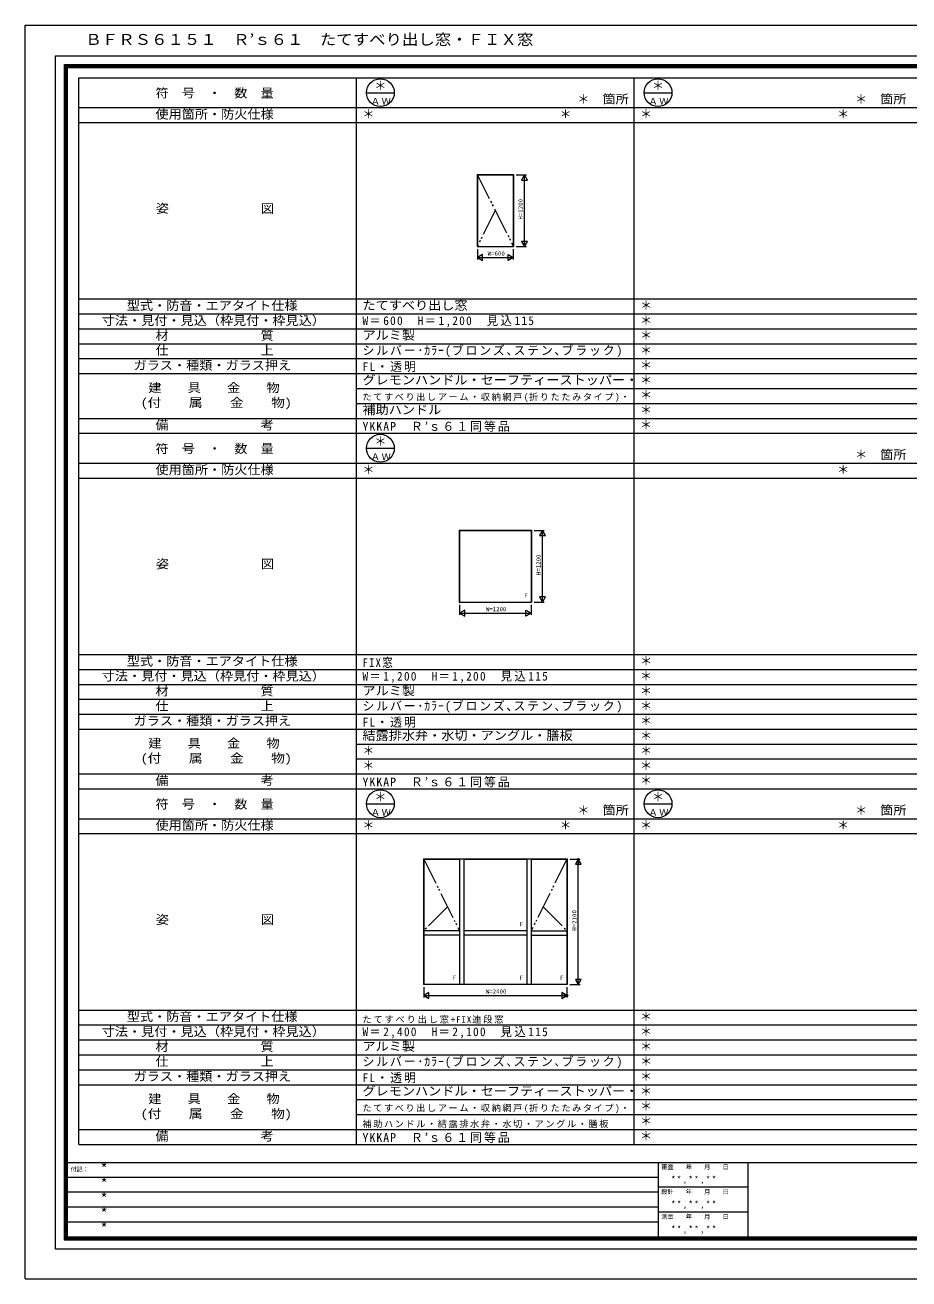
# Model space of a CAD drawing. Units: millimetres, scale not verified. Extents: x -14850 to 14850, y -10500 to 10500.
# Drawn here: x -14850 to -49, y -10500 to 10500 of the extents above; entities that cross this region are included whole.
import ezdxf
from ezdxf.enums import TextEntityAlignment as Align

# ---------------------------------------------------------------- set-up
doc = ezdxf.new("R2010")
doc.units = ezdxf.units.MM
doc.header["$LTSCALE"] = 50
doc.header["$PDMODE"] = 32
doc.header["$PDSIZE"] = 25
doc.linetypes.add('DOUBLE_CHAIN2', pattern=[12.8, 9, -1, 0.6, -0.6, 0.6, -1])
doc.layers.add('0-0_0', color=7, linetype='Continuous')
for name, color, linetype, lineweight in [('0-1_USER1', 7, 'Continuous', 9), ('0-2_YKK_ZWAK', 4, 'Continuous', 9), ('0-3_YKK_11', 2, 'Continuous', 9)]:
    doc.layers.add(name, color=color, linetype=linetype, lineweight=lineweight)
doc.styles.add('ＭＳ ゴシック', font='')
doc.styles.get('ＭＳ ゴシック').set_extended_font_data('MS Gothic')

msp = doc.modelspace()

# ---------------------------------------------------------------- linework, layer by layer
at = {"layer": '0-1_USER1'}
for p, q in [((-14850, 10500), (14850, 10500)), ((-14850, -10500), (-14850, 10500)), ((-14340.23, 9987.41), (14340.79, 9987.41)), ((-14340.23, -9999.25), (-14340.23, 9987.41)), ((-14190.23, 9837.97), (14190.23, 9837.97)), ((-14190.23, -9849.81), (-14190.23, 9837.97)), ((-14177.82, 9825.57), (14177.82, 9825.57)), ((-14177.82, -9837.41), (-14177.82, 9825.57)), ((-14164.85, 9812.59), (14165.42, 9812.59)), ((-14164.85, -9825), (-14164.85, 9812.59)), ((-14152.44, 9799.62), (14152.45, 9799.62)), ((-14152.44, -9812.03), (-14152.44, 9799.62)), ((-14140.04, 9787.22), (14140.04, 9787.22)), ((-14140.04, -9799.06), (-14140.04, 9787.22)), ((-13949.96, 9617.94), (13950.04, 9617.94)), ((-13949.96, -8247.06), (-13949.96, 9617.94)), ((-9299.96, -8247.06), (-9299.96, 9617.94)), ((-4649.96, -8247.06), (-4649.96, 9617.94)), ((-9133.29, 9367.94), (-8666.63, 9367.94)), ((-4483.29, 9367.94), (-4016.63, 9367.94)), ((-13949.96, 9117.94), (13950.04, 9117.94)), ((-13949.96, 8867.94), (13950.04, 8867.94)), ((-13949.96, 5912.94), (13950.04, 5912.94)), ((-13949.96, 5662.94), (13950.04, 5662.94)), ((-13949.96, 5412.94), (13950.04, 5412.94)), ((-13949.96, 5162.94), (13950.04, 5162.94)), ((-13949.96, 4912.94), (13950.04, 4912.94)), ((-13949.96, 4662.94), (13950.04, 4662.94)), ((-9299.96, 4412.94), (13950.04, 4412.94)), ((-9299.96, 4162.94), (13950.04, 4162.94)), ((-13949.96, 3912.94), (13950.04, 3912.94)), ((-13949.96, 3662.94), (13950.04, 3662.94)), ((-9133.29, 3412.94), (-8666.63, 3412.94)), ((-13949.96, 3162.94), (13950.04, 3162.94)), ((-13949.96, 2912.94), (13950.04, 2912.94)), ((-13949.96, -42.06), (13950.04, -42.06)), ((-13949.96, -292.06), (13950.04, -292.06)), ((-13949.96, -542.06), (13950.04, -542.06)), ((-13949.96, -792.06), (13950.04, -792.06)), ((-13949.96, -1042.06), (13950.04, -1042.06)), ((-13949.96, -1292.06), (13950.04, -1292.06)), ((-9299.96, -1542.06), (13950.04, -1542.06)), ((-9299.96, -1792.06), (13950.04, -1792.06)), ((-13949.96, -2042.06), (13950.04, -2042.06)), ((-13949.96, -2292.06), (13950.04, -2292.06)), ((-9133.29, -2542.06), (-8666.63, -2542.06)), ((-4483.29, -2542.06), (-4016.63, -2542.06)), ((-13949.96, -2792.06), (13950.04, -2792.06)), ((-13949.96, -3042.06), (13950.04, -3042.06)), ((-13949.96, -5997.06), (13950.04, -5997.06)), ((-13949.96, -6247.06), (13950.04, -6247.06)), ((-13949.96, -6497.06), (13950.04, -6497.06)), ((-13949.96, -6747.06), (13950.04, -6747.06)), ((-13949.96, -6997.06), (13950.04, -6997.06)), ((-13949.96, -7247.06), (13950.04, -7247.06)), ((-9299.96, -7497.06), (13950.04, -7497.06)), ((-9299.96, -7747.06), (13950.04, -7747.06)), ((-13949.96, -7997.06), (13950.04, -7997.06)), ((-13949.96, -8247.06), (13950.04, -8247.06)), ((-14190.23, -8550.56), (14190.23, -8550.56)), ((-4245.68, -8550.56), (-4245.68, -9849.81)), ((-2746.8, -8550.56), (-2746.8, -9849.81)), ((-4245.68, -8798.68), (-14190.23, -8798.68)), ((-2746.8, -8965.6), (-4245.68, -8965.6)), ((-4245.68, -9049.62), (-14190.23, -9049.62)), ((-4245.68, -9299.44), (-14190.23, -9299.44)), ((-2746.8, -9382.33), (-4245.68, -9382.33)), ((-4245.68, -9549.25), (-14190.23, -9549.25)), ((14190.23, -9849.81), (-14190.23, -9849.81)), ((14177.82, -9837.41), (-14177.82, -9837.41)), ((14165.42, -9825), (-14164.85, -9825)), ((14152.45, -9812.03), (-14152.44, -9812.03)), ((14140.04, -9799.06), (-14140.04, -9799.06)), ((14340.79, -9999.25), (-14340.23, -9999.25)), ((-14850, -10500), (14850, -10500))]:
    msp.add_line(p, q, dxfattribs=at)
for centre in [(-8899.96, 9367.94), (-4249.96, 9367.94), (-8899.96, 3412.94), (-8899.96, -2542.06), (-4249.96, -2542.06)]:
    msp.add_circle(centre, 233.33, dxfattribs=at)
at = {"layer": '0-2_YKK_ZWAK'}
for p, q in [((-7279.96, 7995.44), (-6669.96, 7995.44)), ((-7279.96, 7995.44), (-7279.96, 6790.43)), ((-7274.96, 7990.44), (-6674.96, 7990.44)), ((-7274.96, 7990.44), (-7274.96, 6790.43)), ((-6674.96, 7990.44), (-6674.96, 6790.43)), ((-6669.96, 7995.44), (-6669.96, 6790.43)), ((-7279.96, 6790.43), (-6669.96, 6790.43)), ((-7579.96, 2040.44), (-6369.96, 2040.44)), ((-7579.96, 2040.44), (-7579.96, 835.44)), ((-7574.96, 2035.44), (-6374.96, 2035.44)), ((-7574.96, 2035.44), (-7574.96, 835.44)), ((-6374.96, 2035.44), (-6374.96, 835.44)), ((-6369.96, 2040.44), (-6369.96, 835.44)), ((-7579.96, 835.44), (-6369.96, 835.44)), ((-8179.96, -3464.56), (-5769.96, -3464.56)), ((-8179.96, -3464.56), (-8179.96, -5569.56)), ((-8174.96, -3464.56), (-8174.96, -5569.56)), ((-8174.96, -3469.56), (-7574.96, -3469.56)), ((-7574.96, -3464.56), (-7574.96, -5569.56)), ((-7499.96, -3464.56), (-7499.96, -5569.56)), ((-7499.96, -3469.56), (-6449.96, -3469.56)), ((-6449.96, -3464.56), (-6449.96, -5569.56)), ((-6374.96, -3464.56), (-6374.96, -5569.56)), ((-6374.96, -3469.56), (-5774.96, -3469.56)), ((-5774.96, -3464.56), (-5774.96, -5569.56)), ((-5769.96, -3464.56), (-5769.96, -5569.56)), ((-7574.96, -4669.56), (-8174.96, -4669.56)), ((-7574.96, -4744.56), (-8174.96, -4744.56)), ((-6449.96, -4669.56), (-7499.96, -4669.56)), ((-6449.96, -4744.56), (-7499.96, -4744.56)), ((-6374.96, -4669.56), (-5774.96, -4669.56)), ((-6374.96, -4744.56), (-5774.96, -4744.56)), ((-5769.96, -5569.56), (-8179.96, -5569.56))]:
    msp.add_line(p, q, dxfattribs=at)
at = {"layer": '0-2_YKK_ZWAK', "linetype": 'DOUBLE_CHAIN2'}
for p, q in [((-7279.96, 7995.44), (-6669.96, 6790.43)), ((-6974.96, 7392.94), (-7279.96, 6790.43)), ((-8174.96, -3469.56), (-7574.96, -4669.56)), ((-5774.96, -3469.56), (-6374.96, -4669.56)), ((-7774.41, -4270.67), (-8179.96, -4674.54)), ((-6175.51, -4270.67), (-5774.96, -4669.56))]:
    msp.add_line(p, q, dxfattribs=at)
at = {"layer": '0-3_YKK_11'}
for p, q in [((-6624.96, 7990.44), (-6454.96, 7990.44)), ((-6484.96, 6790.43), (-6484.96, 7990.44)), ((-7274.96, 6745.44), (-7274.96, 6575.44)), ((-6674.96, 6745.44), (-6674.96, 6575.44)), ((-6674.96, 6745.44), (-6674.96, 6575.44)), ((-6624.96, 6790.43), (-6454.96, 6790.43)), ((-6534.96, 6877.04), (-6484.96, 6790.43)), ((-6434.96, 6877.04), (-6534.96, 6877.04)), ((-6484.96, 6790.43), (-6434.96, 6877.04)), ((-7188.36, 6655.44), (-7274.96, 6605.44)), ((-7273.96, 6605.44), (-6675.96, 6605.44)), ((-6761.56, 6655.44), (-6674.96, 6605.44)), ((-6324.96, 2035.44), (-6154.96, 2035.44)), ((-6184.96, 2035.44), (-6234.96, 1948.83)), ((-6234.96, 1948.83), (-6134.96, 1948.83)), ((-6184.96, 835.44), (-6184.96, 2035.44)), ((-6134.96, 1948.83), (-6184.96, 2035.44)), ((-7574.96, 790.44), (-7574.96, 620.44)), ((-7574.96, 650.44), (-7474.96, 650.44)), ((-7573.96, 650.44), (-6375.96, 650.44)), ((-7488.36, 600.44), (-7488.36, 700.44)), ((-6374.96, 790.44), (-6374.96, 620.44)), ((-6324.96, 835.44), (-6154.96, 835.44)), ((-5724.96, -3469.56), (-5554.96, -3469.56)), ((-5584.96, -3469.56), (-5634.96, -3556.17)), ((-5634.96, -3556.17), (-5534.96, -3556.17)), ((-5534.96, -3556.17), (-5584.96, -3469.56)), ((-5584.96, -3469.56), (-5584.96, -3569.56)), ((-5584.96, -5568.56), (-5584.96, -3470.56)), ((-8174.96, -5614.56), (-8174.96, -5784.56)), ((-5774.96, -5614.56), (-5774.96, -5784.56)), ((-5724.96, -5569.56), (-5554.96, -5569.56)), ((-5534.96, -5482.96), (-5634.96, -5482.96)), ((-5634.96, -5482.96), (-5584.96, -5569.56)), ((-5584.96, -5569.56), (-5584.96, -5469.56)), ((-5584.96, -5569.56), (-5534.96, -5482.96)), ((-8088.36, -5704.56), (-8174.96, -5754.56)), ((-8174.96, -5754.56), (-8088.36, -5804.56)), ((-8174.96, -5754.56), (-8074.96, -5754.56)), ((-8173.96, -5754.56), (-5775.96, -5754.56)), ((-8088.36, -5804.56), (-8088.36, -5704.56))]:
    msp.add_line(p, q, dxfattribs=at)
for points in [[(-6534.96, 7903.83), (-6434.96, 7903.83), (-6484.96, 7990.44)], [(-6184.96, 835.44), (-6134.96, 922.04), (-6234.96, 922.04)], [(-6461.56, 700.44), (-6374.96, 650.44), (-6461.56, 600.44)]]:
    msp.add_lwpolyline(points, close=True, dxfattribs=at)
for points in [[(-7274.96, 6605.44), (-7188.36, 6555.44), (-7188.36, 6655.44)], [(-6674.96, 6605.44), (-6761.56, 6555.44), (-6761.56, 6655.44)], [(-7488.36, 700.44), (-7574.96, 650.44), (-7488.36, 600.44)], [(-5861.56, -5804.56), (-5774.96, -5754.56), (-5874.96, -5754.56)], [(-5774.96, -5754.56), (-5861.56, -5704.56), (-5861.56, -5804.56)]]:
    msp.add_lwpolyline(points, dxfattribs=at)
for p in [(-5584.96, -3469.56), (-5774.96, -5754.56)]:
    msp.add_point(p, dxfattribs=at)

# ---------------------------------------------------------------- texts
at = {"layer": '0-0_0', "color": 3, "style": 'ＭＳ ゴシック', "width": 1.1}
msp.add_text('ＢＦＲＳ６１５１\u3000Ｒ’ｓ６１\u3000たてすべり出し窓・ＦＩＸ窓', height=183.3, dxfattribs=at).set_placement((-13840.22, 10112.41), align=Align.BOTTOM_LEFT)
at = {"layer": '0-0_0', "style": 'ＭＳ ゴシック'}
for p in [(-8999.96, 9367.94), (-4349.96, 9367.94), (-5599.96, 9142.94), (-949.96, 9142.94), (-9199.96, 8892.94), (-5899.96, 8892.94), (-4549.96, 8892.94), (-1249.96, 8892.94), (-4549.96, 5687.94), (-4549.96, 5437.94), (-4549.96, 5187.94), (-4549.96, 4937.94), (-4549.96, 4687.94), (-4549.96, 4437.94), (-4549.96, 4187.94), (-4549.96, 3937.94), (-4549.96, 3687.94), (-8999.96, 3412.94), (-949.96, 3187.94), (-9199.96, 2937.94), (-1249.96, 2937.94), (-4549.96, -267.06), (-4549.96, -517.06), (-4549.96, -767.06), (-4549.96, -1017.06), (-4549.96, -1267.06), (-4549.96, -1517.06), (-9199.96, -1767.06), (-4549.96, -1767.06), (-9199.96, -2017.06), (-4549.96, -2017.06), (-4549.96, -2267.06), (-8999.96, -2542.06), (-4349.96, -2542.06), (-5599.96, -2767.06), (-949.96, -2767.06), (-9199.96, -3017.06), (-5899.96, -3017.06), (-4549.96, -3017.06), (-1249.96, -3017.06), (-4549.96, -6222.06), (-4549.96, -6472.06), (-4549.96, -6722.06), (-4549.96, -6972.06), (-4549.96, -7222.06), (-4549.96, -7472.06), (-4549.96, -7722.06), (-4549.96, -7972.06), (-4549.96, -8222.06)]:
    msp.add_text('＊', height=146.6, dxfattribs=at).set_placement(p, align=Align.BOTTOM_LEFT)
at = {"layer": '0-0_0', "style": 'ＭＳ ゴシック', "width": 1.1}
for s, p in [('たてすべり出し窓', (-9199.96, 5687.94)), ('アルミ製', (-9199.96, 5187.94)), ('グレモンハンドル・セーフティーストッパー・', (-9199.96, 4437.94)), ('補助ハンドル', (-9199.96, 3937.94)), ('アルミ製', (-9199.96, -767.06)), ('結露排水弁・水切・アングル・膳板', (-9199.96, -1517.06)), ('アルミ製', (-9199.96, -6722.06)), ('グレモンハンドル・セーフティーストッパー・', (-9199.96, -7472.06))]:
    msp.add_text(s, height=146.6, dxfattribs=at).set_placement(p, align=Align.BOTTOM_LEFT)
at = {"layer": '0-0_0', "attachment_point": 7, "style": 'ＭＳ ゴシック'}
for s, insert, char_height in [('\\T1.22;\\W0.95;W＝600\u3000H＝1,200\\~\\~見込115', (-9199.96, 5437.94), 146.6), ('\\T1.15;シルバー･ｶﾗｰ(ブロンズ､ステン､ブラック)', (-9199.96, 4937.94), 146.6), ('\\T1.16;FL・透明', (-9199.96, 4687.94), 146.6), ('\\T1.17;たてすべり出しアーム・収納網戸(折りたたみタイプ)・', (-9199.96, 4187.94), 110), ('\\T1.16;YKKAP\u3000Ｒ’ｓ６１同等品', (-9199.96, 3687.94), 146.6), ('\\T1.22;\\W0.9;FIX窓', (-9199.96, -267.06), 146.6), ('\\T1.22;\\W0.95;W＝1,200\u3000H＝1,200\\~\\~見込115', (-9199.96, -517.06), 146.6), ('\\T1.15;シルバー･ｶﾗｰ(ブロンズ､ステン､ブラック)', (-9199.96, -1017.06), 146.6), ('\\T1.16;FL・透明', (-9199.96, -1267.06), 146.6), ('\\T1.16;YKKAP\u3000Ｒ’ｓ６１同等品', (-9199.96, -2267.06), 146.6), ('\\T1.2;たてすべり出し窓+FIX連段窓', (-9199.96, -6222.06), 110), ('\\T1.22;\\W0.95;W＝2,400\u3000H＝2,100\\~\\~見込115', (-9199.96, -6472.06), 146.6), ('\\T1.15;シルバー･ｶﾗｰ(ブロンズ､ステン､ブラック)', (-9199.96, -6972.06), 146.6), ('\\T1.16;FL・透明', (-9199.96, -7222.06), 146.6), ('\\T1.17;たてすべり出しアーム・収納網戸(折りたたみタイプ)・', (-9199.96, -7722.06), 110), ('\\T1.17;補助ハンドル・結露排水弁・水切・アングル・膳板', (-9199.96, -7972.06), 110), ('\\T1.16;YKKAP\u3000Ｒ’ｓ６１同等品', (-9199.96, -8222.06), 146.6)]:
    msp.add_mtext(s, dxfattribs=dict(at, insert=insert, char_height=char_height))
at = {"layer": '0-1_USER1', "style": 'ＭＳ ゴシック'}
for s, width, p in [('符\u3000号\u3000・\u3000数\u3000量', 1.1, (-12666.33, 9242.94)), ('箇所', 1.1, (-5179.96, 9142.94)), ('箇所', 1.1, (-529.96, 9142.94)), ('使用箇所・防火仕様', 1.1, (-12666.33, 8887.94)), ('姿\u3000\u3000\u3000\u3000\u3000\u3000\u3000図', 1.1, (-12659.66, 7310.44)), ('型式・防音・エアタイト仕様', 1.1, (-13146.33, 5682.94)), ('寸法・見付・見込（枠見付・枠見込）', 1.1, (-13566.33, 5432.94)), ('材\u3000\u3000\u3000\u3000\u3000\u3000\u3000質', 1.1, (-12666.33, 5182.94)), ('仕\u3000\u3000\u3000\u3000\u3000\u3000\u3000上', 1.1, (-12666.33, 4932.94)), ('ガラス・種類・ガラス押え', 1.1, (-13033, 4682.94)), ('建\u3000\u3000具\u3000\u3000金\u3000\u3000物', 1.1, (-12786.33, 4307.94)), ('(付\u3000\u3000属\u3000\u3000金\u3000\u3000物)', 1.15, (-12913, 4057.94)), ('備\u3000\u3000\u3000\u3000\u3000\u3000\u3000考', 1.1, (-12666.33, 3682.94)), ('符\u3000号\u3000・\u3000数\u3000量', 1.1, (-12666.33, 3287.94)), ('箇所', 1.1, (-529.96, 3187.94)), ('使用箇所・防火仕様', 1.1, (-12666.33, 2932.94)), ('姿\u3000\u3000\u3000\u3000\u3000\u3000\u3000図', 1.1, (-12659.66, 1355.44)), ('型式・防音・エアタイト仕様', 1.1, (-13146.33, -272.06)), ('寸法・見付・見込（枠見付・枠見込）', 1.1, (-13566.33, -522.06)), ('材\u3000\u3000\u3000\u3000\u3000\u3000\u3000質', 1.1, (-12666.33, -772.06)), ('仕\u3000\u3000\u3000\u3000\u3000\u3000\u3000上', 1.1, (-12666.33, -1022.06)), ('ガラス・種類・ガラス押え', 1.1, (-13033, -1272.06)), ('建\u3000\u3000具\u3000\u3000金\u3000\u3000物', 1.1, (-12786.33, -1647.06)), ('(付\u3000\u3000属\u3000\u3000金\u3000\u3000物)', 1.15, (-12913, -1897.06)), ('備\u3000\u3000\u3000\u3000\u3000\u3000\u3000考', 1.1, (-12666.33, -2272.06)), ('符\u3000号\u3000・\u3000数\u3000量', 1.1, (-12666.33, -2667.06)), ('箇所', 1.1, (-5179.96, -2767.06)), ('箇所', 1.1, (-529.96, -2767.06)), ('使用箇所・防火仕様', 1.1, (-12666.33, -3022.06)), ('姿\u3000\u3000\u3000\u3000\u3000\u3000\u3000図', 1.1, (-12659.66, -4599.56)), ('型式・防音・エアタイト仕様', 1.1, (-13146.33, -6227.06)), ('寸法・見付・見込（枠見付・枠見込）', 1.1, (-13566.33, -6477.06)), ('材\u3000\u3000\u3000\u3000\u3000\u3000\u3000質', 1.1, (-12666.33, -6727.06)), ('仕\u3000\u3000\u3000\u3000\u3000\u3000\u3000上', 1.1, (-12666.33, -6977.06)), ('ガラス・種類・ガラス押え', 1.1, (-13033, -7227.06)), ('建\u3000\u3000具\u3000\u3000金\u3000\u3000物', 1.1, (-12786.33, -7602.06)), ('(付\u3000\u3000属\u3000\u3000金\u3000\u3000物)', 1.15, (-12913, -7852.06)), ('備\u3000\u3000\u3000\u3000\u3000\u3000\u3000考', 1.1, (-12666.33, -8227.06))]:
    msp.add_text(s, height=146.6, dxfattribs=dict(at, width=width)).set_placement(p, align=Align.BOTTOM_LEFT)
at = {"layer": '0-1_USER1', "color": 3, "style": 'ＭＳ ゴシック'}
for p in [(-13590.04, -8798.68), (-13590.04, -9049.62), (-13590.04, -9299.62), (-13590.04, -9550.38), (-13590.04, -9800.38)]:
    msp.add_text('*', height=183.3, dxfattribs=at).set_placement(p, align=Align.BOTTOM_LEFT)
at = {"layer": '0-1_USER1', "color": 4, "style": 'ＭＳ ゴシック'}
for s, p in [('審査\u3000\u3000年\u3000\u3000月\u3000\u3000日', (-4195.68, -8683.68)), ('付記：', (-14090.04, -8723.68)), ('設計\u3000\u3000年\u3000\u3000月\u3000\u3000日', (-4195.68, -9098.72)), ('測量\u3000\u3000年\u3000\u3000月\u3000\u3000日', (-4195.68, -9515.45))]:
    msp.add_text(s, height=73.31, dxfattribs=at).set_placement(p, align=Align.BOTTOM_LEFT)
at = {"layer": '0-1_USER1', "char_height": 110, "attachment_point": 7, "style": 'ＭＳ ゴシック'}
for s, insert in [('\\T1.17;ＡＷ', (-9059.96, 9167.94)), ('\\T1.17;ＡＷ', (-4409.96, 9167.94)), ('\\T1.17;ＡＷ', (-9059.96, 3212.94)), ('\\T1.17;ＡＷ', (-9059.96, -2742.06)), ('\\T1.17;ＡＷ', (-4409.96, -2742.06)), ('\\T1.39;\\W0.85;**,**,**', (-4029.7, -8916.54)), ('\\T1.39;\\W0.85;**,**,**', (-4029.7, -9333.27)), ('\\T1.39;\\W0.85;**,**,**', (-4029.7, -9750))]:
    msp.add_mtext(s, dxfattribs=dict(at, insert=insert))
at = {"layer": '0-2_YKK_ZWAK', "style": 'ＭＳ ゴシック'}
for p in [(-6492.25, 888.39), (-6567.25, -4616.61), (-7692.25, -5516.61), (-6567.25, -5516.61), (-5892.25, -5516.61)]:
    msp.add_text('F', height=73.31, dxfattribs=at).set_placement(p, align=Align.BOTTOM_LEFT)
at = {"layer": '0-3_YKK_11', "color": 4, "style": 'ＭＳ ゴシック'}
for s, p in [('H=1200', (-6494.96, 7243.01)), ('H=1200', (-6194.96, 1288.01)), ('H=2100', (-5594.96, -4666.99))]:
    msp.add_text(s, height=73.31, rotation=90, dxfattribs=at).set_placement(p, align=Align.BOTTOM_LEFT)
for s, p in [('W=600', (-7102.74, 6615.43)), ('W=1200', (-7133.61, 660.44)), ('W=2400', (-7133.39, -5744.56))]:
    msp.add_text(s, height=73.31, dxfattribs=at).set_placement(p, align=Align.BOTTOM_LEFT)

doc.saveas('drawing.dxf')
